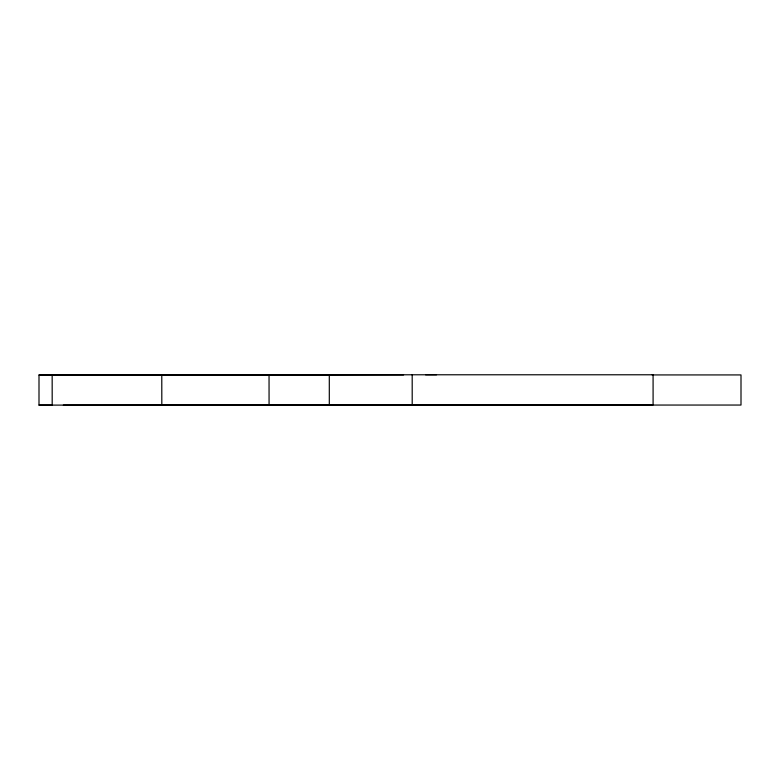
<?xml version="1.0" encoding="UTF-8"?>
<svg xmlns="http://www.w3.org/2000/svg" width="780" height="780" viewBox="0 0 780 780"><rect width="100%" height="100%" fill="white"/><g stroke="black" fill="none" stroke-linecap="round" stroke-linejoin="round"><path stroke-width="1.17" d="M412.191 374.78L329.296 374.887L329.306 404.995L412.201 404.888L412.191 374.78L653.084 374.78L653.094 404.888L39 405.113L39 375.005L329.794 375.005M219.677 375.005L403.582 374.907M425.587 374.79L436.546 374.78M652.187 374.927L741 374.927L741 405.044L63.326 405.113M39 405.113L51.168 405.113M39 375.005L269.041 374.887L269.071 404.995M159.422 375.005L52.163 375.112L52.192 405.22M161.782 374.995L161.821 405.113"/></g></svg>
